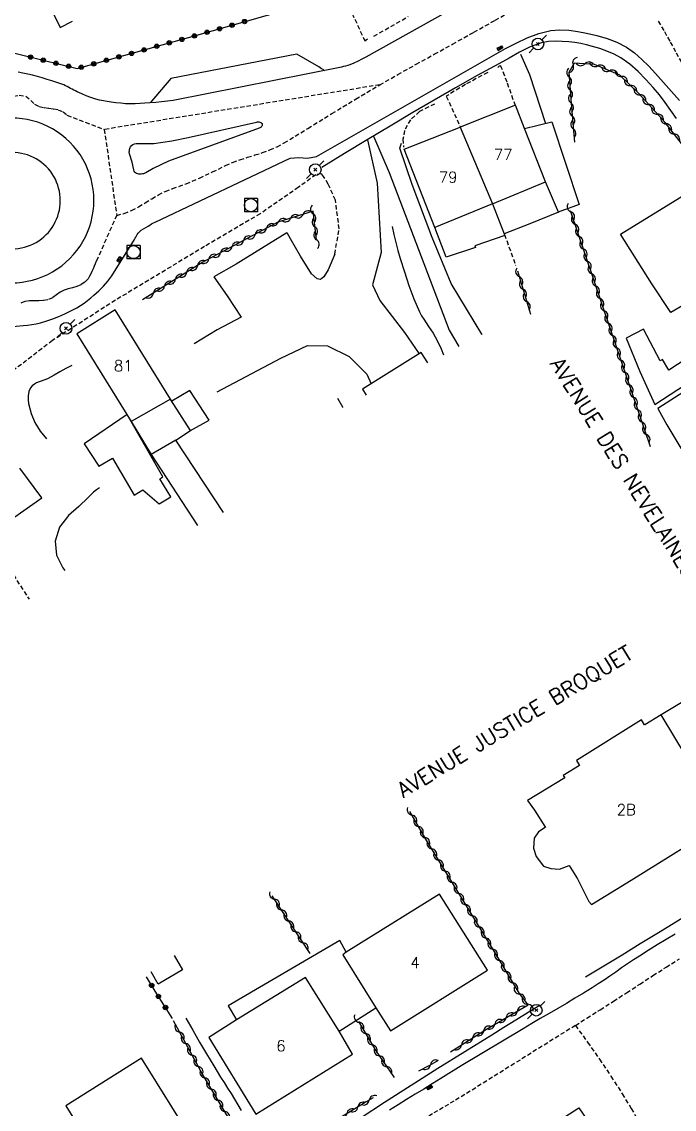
# Model space of a CAD drawing. Header units: millimetres. Extents: x 157000 to 158001, y 157000 to 158002.
# Drawn here: x 157534.4 to 157609.3, y 157477.9 to 157602.9 of the extents above; entities that cross this region are included whole.
import ezdxf
from ezdxf.enums import TextEntityAlignment as Align

# ---------------------------------------------------------------- set-up
doc = ezdxf.new("R2010")
doc.units = ezdxf.units.MM
doc.linetypes.add('DASHED', pattern=[0.75, 0.5, -0.25])
doc.layers.get('0').update_dxf_attribs({"linetype": 'CONTINUOUS'})
for name, color, linetype in [('W0001', 6, 'DASHED'), ('W0006', 2, 'CONTINUOUS'), ('W0008', 7, 'CONTINUOUS'), ('W0014', 7, 'CONTINUOUS'), ('W0017', 7, 'CONTINUOUS'), ('W0101', 7, 'CONTINUOUS'), ('W0104', 1, 'CONTINUOUS'), ('W0112', 1, 'DASHED'), ('W0300', 7, 'CONTINUOUS'), ('W0310', 3, 'CONTINUOUS'), ('W0323', 7, 'CONTINUOUS'), ('W0401', 7, 'CONTINUOUS'), ('W0420', 7, 'CONTINUOUS'), ('W0473', 7, 'CONTINUOUS'), ('W0989', 7, 'CONTINUOUS'), ('W0991', 7, 'CONTINUOUS'), ('W1102', 7, 'CONTINUOUS')]:
    doc.layers.add(name, color=color, linetype=linetype)
doc.styles.get("Standard").update_dxf_attribs({"font": 'romans.shx', "width": 0.85})

# ---------------------------------------------------------------- blocks, each defined once
blk = doc.blocks.new('T473')
for p, q in [((-0.166667, 0.166667), (0.166667, -0.166667)), ((-0.166667, -0.166667), (0.166667, 0.166667)), ((0.500001, 0.500001), (1.000002, 1.000002)), ((-1.000002, -1.000002), (-0.500001, -0.500001))]:
    blk.add_line(p, q)
blk.add_ellipse((0, 0), major_axis=(0.471405, 0.471405), ratio=1, start_param=5.4977871438, end_param=11.780972451)
blk = doc.blocks.new('T401')
for p, q in [((-0.3, 0.3), (0, 0.3)), ((-0.3, -0.25), (-0.3, 0.3)), ((-0.3, 0.15), (0, 0.15)), ((-0.3, 0), (0, 0)), ((0, 0.3), (0, -0.25)), ((-0.3, -0.15), (0, -0.15)), ((-0.3, -0.25), (-0.3, -0.3)), ((-0.3, -0.3), (0, -0.3)), ((0, -0.3), (0, -0.25))]:
    blk.add_line(p, q)
blk = doc.blocks.new('T420')
for p, q in [((0.75, 0.75), (-0.75, 0.75)), ((-0.75, 0.75), (-0.75, -0.75)), ((0.75, 0.75), (0.75, -0.75)), ((0.75, -0.75), (-0.75, -0.75))]:
    blk.add_line(p, q)
blk.add_ellipse((0, 0), major_axis=(-0.53, 0.53), ratio=1, start_param=3.926991, end_param=10.210176)
blk = doc.blocks.new('t310o')
at = {"color": 0, "linetype": 'Continuous'}
for centre, start, end in [((-0.5, 0.38), 216.8699, 323.1304), ((0.5, -0.37), 36.8699, 143.1303)]:
    blk.add_arc(centre, 0.625, start, end, dxfattribs=at)
blk = doc.blocks.new('t323o')
at = {"color": 0, "linetype": 'Continuous'}
for radius in [0.25, 0.15]:
    blk.add_circle((0, 0), radius, dxfattribs=at)

msp = doc.modelspace()

# ---------------------------------------------------------------- linework, layer by layer
at = {"layer": 'W0001'}
for points in [[(157575.5, 157595.66), (157577.58, 157596.85), (157579.67, 157598.02), (157581.77, 157599.18), (157583.86, 157600.34), (157586.31, 157601.71), (157588.75, 157603.08), (157591.2, 157604.45), (157593.66, 157605.79), (157602.75, 157610.55)], [(157607.5, 157602.98), (157608.21, 157601.78), (157608.89, 157600.57), (157609.56, 157599.36), (157610.23, 157598.14), (157610.92, 157596.92), (157611.62, 157595.72), (157612.36, 157594.54), (157613.15, 157593.39), (157614.94, 157591.07), (157616.85, 157588.85), (157618.82, 157586.68), (157620.79, 157584.52), (157621.64, 157583.59), (157622.5, 157582.66), (157623.37, 157581.75), (157624.24, 157580.83), (157625.11, 157579.92), (157625.98, 157579.01), (157626.84, 157578.08), (157627.69, 157577.15), (157632.68, 157571.37)], [(157575.5, 157595.66), (157543.85, 157590.53)], [(157545.27, 157580.66), (157546.14, 157580.89), (157546.98, 157581.23), (157547.78, 157581.65), (157548.55, 157582.11), (157549.3, 157582.57), (157550.06, 157583.02), (157550.86, 157583.42), (157551.69, 157583.73), (157553.26, 157584.29), (157554.78, 157584.94), (157556.28, 157585.65), (157557.77, 157586.38), (157558.59, 157586.74), (157559.44, 157587.06), (157560.3, 157587.33), (157561.16, 157587.6), (157562.02, 157587.87), (157562.88, 157588.18), (157563.71, 157588.54), (157564.51, 157588.98), (157567.25, 157590.66), (157569.99, 157592.35), (157572.73, 157594.02), (157575.5, 157595.66)], [(157530.39, 157594.55), (157530.98, 157594.11), (157531.71, 157594.02), (157532.36, 157594.16), (157532.89, 157594.26), (157533.42, 157594.37), (157534.08, 157594.48), (157534.82, 157594.36), (157535.4, 157593.87), (157535.83, 157593.43), (157536.38, 157593.17), (157536.95, 157593.05), (157537.48, 157592.97), (157538, 157592.9), (157538.56, 157592.8), (157539.12, 157592.57), (157539.56, 157592.17), (157543.85, 157590.53)], [(157543.85, 157590.53), (157545.27, 157580.66)], [(157545.27, 157580.66), (157543.05, 157575.66), (157542.92, 157575.38), (157542.8, 157575.09), (157542.68, 157574.8), (157542.56, 157574.51), (157542.43, 157574.22), (157542.3, 157573.93), (157542.15, 157573.65), (157541.99, 157573.38), (157541.62, 157572.98), (157541.16, 157572.68), (157540.68, 157572.48), (157540.19, 157572.33), (157539.71, 157572.2), (157539.23, 157572.05), (157538.76, 157571.83), (157538.35, 157571.51), (157537.89, 157571.17), (157537.36, 157570.96), (157536.81, 157570.87), (157536.27, 157570.83), (157535.77, 157570.83), (157535.25, 157570.82), (157534.73, 157570.75), (157534.23, 157570.56)], [(157597.98, 157487.54), (157599.31, 157488.38), (157600.83, 157489.34), (157602.35, 157490.32), (157603.86, 157491.3), (157605.37, 157492.28), (157606.89, 157493.26), (157608.4, 157494.23), (157609.93, 157495.19)], [(157597.98, 157487.54), (157585.27, 157479.59), (157584.03, 157478.85), (157582.8, 157478.11), (157581.56, 157477.38), (157580.32, 157476.65), (157579.08, 157475.92), (157577.84, 157475.18), (157576.61, 157474.45), (157575.37, 157473.7), (157573.27, 157472.42), (157571.18, 157471.12), (157569.09, 157469.81), (157567, 157468.49)], [(157597.98, 157487.54), (157599.38, 157485.61), (157600.74, 157483.66), (157602.07, 157481.69), (157603.36, 157479.68), (157604.39, 157478), (157605.39, 157476.29), (157606.36, 157474.57), (157607.31, 157472.83), (157607.74, 157472.03), (157608.15, 157471.22), (157608.55, 157470.4), (157608.94, 157469.59), (157609.34, 157468.77), (157609.75, 157467.96), (157610.17, 157467.15), (157610.6, 157466.35), (157611.49, 157464.84), (157612.4, 157463.35), (157613.35, 157461.89), (157614.34, 157460.45)]]:
    msp.add_lwpolyline(points, dxfattribs=at)
at = {"layer": 'W0006'}
for points in [[(157569.14, 157597.29), (157568.98, 157597.41), (157568.82, 157597.52), (157568.66, 157597.62), (157568.49, 157597.73), (157565.97, 157599.2), (157551.5, 157596.38), (157549.1, 157593.6)], [(157593.78, 157475.13), (157598.39, 157478.07), (157604.03, 157469.78), (157599.39, 157466.74)]]:
    msp.add_lwpolyline(points, dxfattribs=at)
at = {"layer": 'W0008'}
for points in [[(157586.39, 157605.84), (157573.9, 157598.86), (157573.45, 157598.61), (157573, 157598.38), (157572.54, 157598.16), (157572.06, 157597.96), (157571.82, 157597.88), (157571.58, 157597.82), (157571.34, 157597.77), (157571.1, 157597.71), (157551.77, 157593.87), (157551.1, 157593.77), (157550.42, 157593.7), (157549.75, 157593.64), (157549.07, 157593.59), (157548.52, 157593.55), (157547.96, 157593.5), (157547.41, 157593.46), (157546.85, 157593.46), (157546.29, 157593.48), (157545.74, 157593.54), (157545.18, 157593.6), (157544.63, 157593.68), (157544.18, 157593.75), (157543.74, 157593.82), (157543.29, 157593.91), (157542.86, 157594.02), (157542.31, 157594.2), (157541.78, 157594.41), (157541.25, 157594.63), (157540.73, 157594.86), (157540.53, 157594.96), (157540.34, 157595.05), (157540.15, 157595.16), (157539.96, 157595.26), (157539.77, 157595.36), (157539.58, 157595.46), (157539.39, 157595.56), (157539.19, 157595.65), (157538.85, 157595.78), (157538.51, 157595.9), (157538.17, 157596.01), (157537.82, 157596.12), (157537.27, 157596.29), (157536.72, 157596.46), (157536.16, 157596.61), (157535.6, 157596.76), (157535.05, 157596.89), (157534.5, 157597.01), (157533.95, 157597.13)], [(157530.48, 157567.63), (157534.51, 157568), (157535.02, 157568.05), (157535.52, 157568.11), (157536.02, 157568.2), (157536.52, 157568.31), (157537.24, 157568.52), (157537.94, 157568.77), (157538.63, 157569.04), (157539.31, 157569.34), (157539.77, 157569.55), (157540.23, 157569.78), (157540.69, 157570.03), (157541.12, 157570.3), (157541.53, 157570.57), (157541.91, 157570.86), (157542.29, 157571.17), (157542.65, 157571.5), (157543.2, 157572), (157543.74, 157572.53), (157544.25, 157573.08), (157544.7, 157573.7), (157547.13, 157577.57), (157547.22, 157577.71), (157547.3, 157577.87), (157547.38, 157578.02), (157547.46, 157578.17), (157547.55, 157578.32), (157547.64, 157578.47), (157547.75, 157578.61), (157547.86, 157578.74), (157548.09, 157578.94), (157548.35, 157579.11), (157548.62, 157579.26), (157548.88, 157579.42), (157549.08, 157579.54), (157549.28, 157579.67), (157549.49, 157579.78), (157549.7, 157579.89), (157565.19, 157587.22), (157566.2, 157587.31), (157567.2, 157587.23), (157568.22, 157587.41), (157589.94, 157599.85)]]:
    msp.add_lwpolyline(points, dxfattribs=at)
msp.add_lwpolyline([(157542.65, 157582.38, 0.27024), (157537.91, 157590.59, 0.264659), (157528.43, 157590.59, 0.57735), (157528.43, 157574.17, 0.57735), (157542.65, 157582.38)], format="xyb", dxfattribs=at)
msp.add_lwpolyline([(157551.23, 157586.9), (157549.45, 157586.05), (157548.62, 157585.56), (157548.49, 157585.5), (157548.36, 157585.45), (157548.23, 157585.42), (157548.1, 157585.4), (157547.96, 157585.4), (157547.83, 157585.4), (157547.69, 157585.42), (157547.56, 157585.47), (157547.45, 157585.55), (157547.35, 157585.64), (157547.28, 157585.75), (157547.23, 157585.88), (157547.04, 157586.78), (157546.74, 157587.73), (157546.73, 157587.78), (157546.72, 157587.84), (157546.72, 157587.89), (157546.72, 157587.95), (157546.72, 157588), (157546.73, 157588.05), (157546.74, 157588.1), (157546.74, 157588.16), (157546.76, 157588.26), (157546.78, 157588.36), (157546.81, 157588.46), (157546.87, 157588.55), (157546.99, 157588.68), (157547.13, 157588.8), (157547.3, 157588.89), (157547.49, 157588.92), (157549.52, 157588.93), (157551.6, 157589.24), (157553.5, 157589.62), (157561.35, 157591.38), (157561.46, 157591.4), (157561.59, 157591.41), (157561.71, 157591.39), (157561.83, 157591.35), (157561.88, 157591.31), (157561.93, 157591.26), (157561.97, 157591.21), (157561.99, 157591.15), (157562, 157591.07), (157561.99, 157591), (157561.96, 157590.92), (157561.92, 157590.86), (157561.86, 157590.8), (157561.79, 157590.75), (157561.71, 157590.71), (157561.63, 157590.68)], close=True, dxfattribs=at)
at = {"layer": 'W0014'}
for points in [[(157589.94, 157599.85), (157591.19, 157600.46), (157592.45, 157601.06), (157593.77, 157601.57), (157595.14, 157601.89), (157596.18, 157601.97), (157597.22, 157601.93), (157598.25, 157601.8), (157599.27, 157601.61), (157600.45, 157601.34), (157601.62, 157601), (157602.76, 157600.56), (157603.85, 157600), (157604.78, 157599.35), (157605.63, 157598.59), (157606.42, 157597.79), (157607.18, 157596.97), (157609.95, 157593.85)], [(157609.59, 157591.81), (157608.96, 157592.73), (157608.31, 157593.63), (157607.63, 157594.51), (157606.91, 157595.36), (157606.06, 157596.28), (157605.18, 157597.18), (157604.24, 157598.02), (157603.21, 157598.76), (157602.43, 157599.19), (157601.61, 157599.53), (157600.78, 157599.82), (157599.93, 157600.08), (157599.27, 157600.27), (157598.6, 157600.42), (157597.92, 157600.53), (157597.23, 157600.61), (157596.45, 157600.66), (157595.67, 157600.67), (157594.88, 157600.63), (157594.1, 157600.49), (157592.79, 157600.04), (157591.55, 157599.42), (157590.36, 157598.74), (157589.17, 157598.08), (157586.68, 157596.72), (157584.21, 157595.33), (157581.75, 157593.91), (157579.31, 157592.47), (157576.68, 157590.91), (157574.06, 157589.34), (157571.45, 157587.75), (157568.85, 157586.16)], [(157599.15, 157493.12), (157601.25, 157494.39), (157603.34, 157495.67), (157605.43, 157496.94), (157607.52, 157498.21), (157612.71, 157501.39)], [(157609.43, 157498.03), (157608.4, 157497.41), (157607.37, 157496.79), (157606.35, 157496.15), (157605.34, 157495.51), (157604.65, 157495.07), (157603.97, 157494.61), (157603.29, 157494.15), (157602.62, 157493.68), (157601.95, 157493.22), (157601.27, 157492.76), (157600.59, 157492.31), (157599.9, 157491.86), (157598.92, 157491.25), (157597.93, 157490.66), (157596.94, 157490.07), (157595.95, 157489.49), (157594.95, 157488.91), (157593.95, 157488.33), (157592.96, 157487.75), (157591.97, 157487.16), (157589.6, 157485.74), (157587.24, 157484.31), (157584.87, 157482.88), (157582.52, 157481.44), (157581.53, 157480.84), (157580.55, 157480.23), (157579.56, 157479.63), (157578.58, 157479.02), (157577.6, 157478.41), (157576.61, 157477.81)], [(157564.84, 157471.35), (157567.63, 157473.21), (157570.42, 157475.06), (157573.23, 157476.89), (157576.04, 157478.71), (157579.11, 157480.67), (157582.19, 157482.61), (157585.28, 157484.53), (157588.37, 157486.46), (157589.76, 157487.33), (157591.15, 157488.19), (157592.55, 157489.06), (157593.94, 157489.92)]]:
    msp.add_lwpolyline(points, dxfattribs=at)
msp.add_lwpolyline([(157538.79, 157582.35, 0.27024), (157536.02, 157587.15, 0.264659), (157530.48, 157587.15, 0.57735), (157530.48, 157577.55, 0.57735), (157538.79, 157582.35)], format="xyb", dxfattribs=at)
at = {"layer": 'W0017'}
for points in [[(157591.67, 157599.19), (157592.7, 157596.86), (157594.56, 157591.23)], [(157574.79, 157589.76), (157576.58, 157585.58), (157580.27, 157575.94), (157583.48, 157567.48), (157584.6, 157565.57)], [(157574.1, 157589.35), (157575.2, 157584.34), (157575.68, 157576.38), (157574.67, 157572.69), (157575.51, 157570.88), (157578.34, 157567.19), (157580.03, 157564.75)], [(157587.27, 157566.97), (157587.24, 157567), (157583.72, 157572.82), (157581.53, 157578.1), (157579.24, 157584.19), (157577.8, 157588.37), (157578, 157588.96)], [(157564.82, 157578.65), (157559.01, 157575.05), (157556.42, 157573.59)], [(157570.33, 157576.21), (157569.57, 157574.38), (157569.06, 157573.58), (157568.7, 157573.27), (157568.29, 157573.37), (157567.66, 157573.94), (157566.41, 157575.97), (157565.24, 157577.96), (157564.85, 157578.64)], [(157556.42, 157573.58), (157557.95, 157571.41), (157559.58, 157568.97)], [(157559.58, 157568.96), (157556.81, 157567.5), (157554.19, 157565.89)], [(157556.81, 157560.36), (157564.13, 157564.23), (157567.2, 157565.71), (157569.5, 157565.66), (157572, 157564.42), (157574.03, 157562.39), (157574.51, 157561.31)]]:
    msp.add_lwpolyline(points, dxfattribs=at)
at = {"layer": 'W0101'}
for points in [[(157588.45, 157582), (157594.56, 157584.51), (157592.12, 157590.65), (157591.1, 157593.32), (157584.75, 157590.81)], [(157588.45, 157582), (157581.83, 157579.28), (157578.29, 157588.25), (157584.75, 157590.81)], [(157545.11, 157569.79), (157540.7, 157567.03), (157546.95, 157556.96)], [(157551.45, 157559.53), (157545.11, 157569.79)], [(157551.45, 157559.53), (157546.95, 157556.96)], [(157615.49, 157527.83), (157607.84, 157523.24)], [(157607.84, 157523.24), (157605.95, 157522.1), (157605.94, 157522.11), (157605.57, 157522.66), (157598.12, 157518), (157598.47, 157517.42), (157598.46, 157517.42), (157596.57, 157516.26), (157596.76, 157515.99), (157592.49, 157513.4), (157593.29, 157512.3), (157593.3, 157512.3), (157594.53, 157510.29), (157594.52, 157510.29), (157593.73, 157509.81), (157593.24, 157509.07), (157593.17, 157507.93), (157593.49, 157506.95), (157594.32, 157505.84), (157595.16, 157505.57), (157596.17, 157505.49), (157597.27, 157505.92), (157597.27, 157505.91), (157598.21, 157504.39), (157599.51, 157501.79), (157599.83, 157501.45)], [(157599.83, 157501.45), (157604.39, 157504.22), (157615.22, 157510.99)], [(157571.64, 157495.97), (157571.27, 157495.66), (157575.04, 157489.58), (157576.72, 157486.9), (157587.89, 157493.88), (157582.38, 157502.61), (157571.64, 157495.97), (157571.63, 157495.98)]]:
    msp.add_lwpolyline(points, dxfattribs=at)
for points in [[(157611.44, 157583.59), (157619.6, 157570.16), (157614.07, 157566.79), (157611.43, 157570.95), (157608.93, 157569.48), (157606.77, 157572.79), (157603.15, 157578.49)], [(157629.73, 157551.41), (157622.87, 157562.49), (157620.21, 157560.91), (157618.96, 157562.95), (157617.26, 157562), (157616.31, 157563.7), (157612.49, 157561.38), (157612.36, 157561.6), (157607.45, 157558.45), (157608.5, 157556.56), (157610.11, 157553.88), (157612.41, 157555.21), (157616.94, 157547.84), (157618.99, 157549.13), (157619, 157549.13), (157621, 157545.95)], [(157561.25, 157477.33), (157572.37, 157484.23), (157570.83, 157486.88), (157566.95, 157493.04), (157559.05, 157488.18), (157555.86, 157486.17)], [(157546.86, 157467.44), (157552.47, 157470.89), (157555.08, 157472.59), (157548.14, 157483.77), (157539.41, 157478.28), (157543.8, 157471.26), (157545.77, 157468.01), (157546.35, 157467.11)]]:
    msp.add_lwpolyline(points, close=True, dxfattribs=at)
at = {"layer": 'W0104'}
for points in [[(157538.9, 157605.8), (157537.36, 157605.18), (157538.78, 157602.25), (157540.21, 157602.99)], [(157592.12, 157590.65), (157595.28, 157591.4), (157598.42, 157581.91), (157596.02, 157581.02), (157596.03, 157581.02), (157592.74, 157579.7), (157589.81, 157578.55), (157589.81, 157578.55), (157589.87, 157578.33), (157586.44, 157577.15), (157586.5, 157576.98), (157583.14, 157575.84), (157581.83, 157579.28)], [(157596.03, 157581.02), (157594.56, 157584.51)], [(157588.45, 157582), (157588.45, 157582), (157589.81, 157578.55)], [(157581.01, 157563.7), (157580.27, 157564.9), (157573.51, 157560.69), (157573.94, 157560)], [(157557.53, 157546.52), (157552.08, 157554.82), (157553.77, 157555.92), (157555.9, 157557.1), (157553.69, 157560.52), (157551.59, 157559.3), (157551.59, 157559.31), (157551.45, 157559.53)], [(157553.77, 157555.92), (157551.49, 157559.46)], [(157546.95, 157556.96), (157549.24, 157553.15), (157554.54, 157545.02)], [(157552.08, 157554.82), (157549.24, 157553.15)], [(157530.98, 157549.39), (157533.55, 157545.99), (157536.65, 157548.2), (157534.15, 157551.59)], [(157571.63, 157495.98), (157570.9, 157497.29), (157558.07, 157489.81), (157559.05, 157488.18)], [(157551.89, 157495.57), (157552.85, 157493.92), (157550.05, 157492.3), (157549.25, 157493.69)], [(157570.83, 157486.88), (157575.04, 157489.58)]]:
    msp.add_lwpolyline(points, dxfattribs=at)
for points in [[(157607.1, 157558.93), (157614.15, 157563.5), (157612.83, 157565.55), (157608.71, 157562.88), (157607.98, 157564.1), (157607.71, 157563.94), (157605.8, 157567.57), (157603.83, 157566.54), (157605.38, 157562.7)], [(157546.46, 157557.75), (157541.55, 157554.4), (157543.21, 157551.81), (157544.79, 157552.76), (157547.27, 157548.51), (157548.27, 157549.1), (157550.14, 157547.49), (157551.48, 157548.32), (157550.24, 157550.38), (157550.56, 157550.6)]]:
    msp.add_lwpolyline(points, close=True, dxfattribs=at)
at = {"layer": 'W0112'}
for points in [[(157571.39, 157605.92), (157573.78, 157600.71), (157574.1, 157600.94)], [(157574.82, 157601.25), (157578.76, 157603.5)], [(157591.1, 157593.25), (157590.13, 157595.97), (157589.5, 157597.62), (157589.43, 157597.79), (157589.36, 157597.84), (157589.22, 157597.8), (157589.08, 157597.67)], [(157587.9, 157597.09), (157585.34, 157595.7), (157583.15, 157594.36), (157584.75, 157590.81)], [(157581.8, 157593.45), (157580.08, 157592.61), (157579.03, 157591.64), (157578.33, 157590.41), (157578.17, 157589.43), (157578.24, 157588.49)], [(157570.33, 157576.21), (157570.84, 157579.11), (157570.4, 157582.41), (157569.59, 157584.24), (157569.05, 157585.14), (157568.8, 157585.45), (157568.16, 157585.33), (157566.17, 157583.88), (157561.77, 157580.85), (157555.37, 157577.08), (157545.78, 157571.29)], [(157589.83, 157578.46), (157591.13, 157574.88)], [(157545.75, 157571.3), (157537.89, 157566.27), (157531.04, 157561.02)], [(157530.52, 157543.71), (157535.22, 157536.53)]]:
    msp.add_lwpolyline(points, dxfattribs=at)
at = {"layer": 'W0300'}
for points in [[(157576.93, 157579.36), (157577.12, 157578.44), (157577.34, 157577.52), (157577.58, 157576.61), (157577.84, 157575.71), (157578.33, 157574.15), (157578.84, 157572.59), (157579.42, 157571.05), (157580.08, 157569.55), (157580.31, 157569.12), (157580.55, 157568.71), (157580.82, 157568.3), (157581.09, 157567.9), (157581.36, 157567.51), (157581.63, 157567.1), (157581.87, 157566.69), (157582.1, 157566.26), (157582.54, 157565.31), (157582.81, 157564.64)], [(157540.11, 157563.41), (157539.43, 157563.04), (157538.75, 157562.66), (157538.08, 157562.29), (157537.4, 157561.92), (157537.14, 157561.8), (157536.88, 157561.7), (157536.61, 157561.61), (157536.35, 157561.52), (157536.07, 157561.4), (157535.81, 157561.26), (157535.57, 157561.07), (157535.37, 157560.83), (157535.17, 157560.4), (157535.08, 157559.93), (157535.09, 157559.47), (157535.15, 157559.02), (157535.44, 157557.9), (157535.88, 157556.84), (157536.47, 157555.86), (157537.2, 157554.97)], [(157570.64, 157559.65), (157571.2, 157558.65), (157571.22, 157558.58)], [(157543.29, 157549.35), (157542.95, 157549.09), (157542.62, 157548.82), (157542.31, 157548.53), (157542.01, 157548.23), (157540.93, 157547.21), (157539.74, 157546.14), (157538.71, 157544.81), (157538.19, 157543.21), (157538.36, 157541.61), (157539.09, 157540.14), (157539.31, 157539.83)], [(157553.22, 157488.39), (157554.01, 157487.01), (157554.8, 157485.63), (157555.61, 157484.26), (157556.42, 157482.89), (157556.81, 157482.25), (157557.21, 157481.61), (157557.61, 157480.97), (157558.02, 157480.34), (157558.42, 157479.7), (157558.82, 157479.06), (157559.2, 157478.41), (157559.58, 157477.76)]]:
    msp.add_lwpolyline(points, dxfattribs=at)
at = {"layer": 'W0310'}
for points in [[(157618.69, 157574.38), (157615.91, 157578.63), (157612.88, 157583.7), (157612.79, 157584.24), (157613.01, 157584.73), (157612.75, 157585.64), (157608.3, 157591.33), (157605.28, 157594.66), (157603.09, 157596.79), (157600.19, 157598), (157597.84, 157598.17), (157597.22, 157597.07), (157597.48, 157593.52), (157597.76, 157590.36), (157597.87, 157589.09)], [(157568.24, 157577.83), (157567.83, 157581.13), (157563.8, 157579.87), (157555.17, 157575.29), (157548.22, 157570.93)], [(157606.61, 157554.06), (157601.93, 157567.8), (157597.43, 157581.19)], [(157591.32, 157574.29), (157592.81, 157569.3)], [(157583.62, 157484.51), (157587.76, 157487.1), (157592.54, 157489.92), (157591.54, 157491.2), (157588.63, 157496.06), (157580.81, 157508.95), (157578.97, 157512.12)], [(157567.52, 157495.79), (157563.15, 157502.45)], [(157574.73, 157479.2), (157573.94, 157478.74), (157573.34, 157478.38), (157571.46, 157477.24), (157567.08, 157474.6), (157561.58, 157471.13), (157555.14, 157481.94), (157551.78, 157488.08)], [(157573.07, 157487.98), (157575.04, 157484.63), (157577.14, 157481.57)], [(157579.98, 157482.33), (157581.27, 157482.99), (157582.24, 157483.55)]]:
    msp.add_lwpolyline(points, dxfattribs=at)
at = {"layer": 'W0323'}
for points in [[(157532.45, 157599.56), (157540.73, 157597.55), (157554.2, 157601.29), (157568.68, 157605.42)], [(157551.69, 157488.34), (157549.69, 157491.47), (157548.71, 157493.13)]]:
    msp.add_lwpolyline(points, dxfattribs=at)
at = {"layer": 'W1102'}
for points in [[(157584.75, 157590.81), (157588.45, 157582)], [(157615.22, 157510.99), (157607.84, 157523.24)]]:
    msp.add_lwpolyline(points, dxfattribs=at)

# ---------------------------------------------------------------- block references
at = {"layer": 'W0310'}
for p, rotation in [((157597.71, 157597.94), 240.776696587569), ((157599.07, 157598.08), 175.8694128048779), ((157600.54, 157597.85), 157.4404227630995), ((157597.26, 157596.57), 274.0764408303702), ((157601.93, 157597.28), 157.4404227630995), ((157603.26, 157596.63), 135.6634231002368), ((157597.37, 157595.07), 274.0764408303702), ((157604.33, 157595.58), 135.6634231002368), ((157605.4, 157594.52), 132.2591136363536), ((157597.47, 157593.58), 274.0764408303702), ((157606.41, 157593.41), 132.2591136363536), ((157597.61, 157592.08), 275.1682873423822), ((157607.42, 157592.3), 132.2591136363536), ((157608.42, 157591.18), 128.041336322242), ((157597.74, 157590.59), 275.1682873423822), ((157609.34, 157590), 128.041336322242), ((157565.25, 157580.33), 197.3353897549989), ((157566.68, 157580.77), 197.3353897549989), ((157567.86, 157580.83), 97.12715130364859), ((157597.47, 157581.06), 108.5798842234648), ((157562.49, 157579.18), 207.9941985137684), ((157563.82, 157579.88), 197.3353897549989), ((157568.05, 157579.34), 97.12715130364859), ((157597.95, 157579.64), 108.5798842234648), ((157559.84, 157577.77), 207.9941985137684), ((157561.17, 157578.47), 207.9941985137684), ((157568.24, 157577.85), 97.12715130364859), ((157598.43, 157578.22), 108.5798842234648), ((157558.52, 157577.07), 207.9941985137684), ((157598.91, 157576.79), 108.5798842234648), ((157555.87, 157575.66), 207.9941985137684), ((157557.2, 157576.36), 207.9941985137684), ((157599.39, 157575.37), 108.5798842234648), ((157553.3, 157574.11), 212.0631141707477), ((157554.57, 157574.91), 212.0631141707477), ((157591.52, 157573.61), 286.6936512058682), ((157599.86, 157573.95), 108.5798842234648), ((157552.03, 157573.32), 212.0631141707477), ((157600.34, 157572.53), 108.5798842234648), ((157549.49, 157571.73), 212.0631141707477), ((157550.76, 157572.52), 212.0631141707477), ((157591.95, 157572.18), 286.6936512058682), ((157600.82, 157571.11), 108.5798842234648), ((157592.38, 157570.74), 286.6936512058682), ((157601.3, 157569.68), 108.5798842234648), ((157601.78, 157568.26), 108.5798842234648), ((157602.26, 157566.84), 108.8213230141818), ((157602.74, 157565.42), 108.8213230141818), ((157603.22, 157564), 108.8213230141818), ((157603.71, 157562.58), 108.8213230141818), ((157604.19, 157561.16), 108.8213230141818), ((157604.68, 157559.74), 108.8213230141818), ((157605.16, 157558.32), 108.8213230141818), ((157605.64, 157556.9), 108.8213230141818), ((157606.13, 157555.48), 108.8213230141818), ((157579.21, 157511.72), 120.1104584913864), ((157579.96, 157510.42), 120.1104584913864), ((157580.71, 157509.13), 120.1104584913864), ((157581.49, 157507.84), 121.2314949148188), ((157582.26, 157506.56), 121.2314949148188), ((157583.04, 157505.28), 121.2314949148188), ((157583.82, 157503.99), 121.2314949148188), ((157584.6, 157502.71), 121.2314949148188), ((157563.41, 157502.06), 123.2137406528628), ((157585.37, 157501.43), 121.2314949148188), ((157564.23, 157500.81), 123.2137406528628), ((157586.15, 157500.15), 121.2314949148188), ((157565.05, 157499.55), 123.2137406528628), ((157586.93, 157498.86), 121.2314949148188), ((157565.87, 157498.3), 123.2137406528628), ((157587.71, 157497.58), 121.2314949148188), ((157566.7, 157497.04), 123.2137406528628), ((157588.48, 157496.3), 121.2314949148188), ((157589.26, 157495.01), 120.8804828846733), ((157590.03, 157493.72), 120.8804828846733), ((157590.8, 157492.44), 120.8804828846733), ((157591.57, 157491.15), 128.2405514152414), ((157592.5, 157489.98), 128.2405514152414), ((157591.31, 157489.19), 30.54042694584901), ((157573.12, 157487.89), 300.4760048528996), ((157588.72, 157487.67), 30.54042694584901), ((157590.02, 157488.43), 30.54042694584901), ((157552.5, 157486.77), 118.6888574911128), ((157573.88, 157486.6), 300.4760048528996), ((157587.44, 157486.9), 32.033979497936), ((157553.22, 157485.45), 118.6888574911128), ((157574.64, 157485.3), 300.4760048528996), ((157584.89, 157485.31), 32.033979497936), ((157586.17, 157486.1), 32.033979497936), ((157553.94, 157484.13), 118.6888574911128), ((157575.44, 157484.04), 304.4560768980526), ((157554.66, 157482.82), 118.6888574911128), ((157576.29, 157482.8), 304.4560768980526), ((157581.32, 157483.02), 29.89007743129854), ((157555.4, 157481.51), 120.781900468098), ((157556.16, 157480.22), 120.781900468098), ((157556.93, 157478.93), 120.781900468098), ((157574.28, 157478.94), 209.6907265110208), ((157557.7, 157477.65), 120.781900468098), ((157572.99, 157478.17), 211.0934151177236), ((157571.71, 157477.4), 211.0934151177236)]:
    msp.add_blockref('t310o', p, dxfattribs=dict(at, rotation=rotation))
at = {"layer": 'W0323'}
for p, rotation in [((157557.09, 157602.11), 15.94069361565294), ((157558.53, 157602.52), 15.94069361565294), ((157559.97, 157602.94), 15.94069361565294), ((157552.76, 157600.89), 15.50940367399138), ((157554.21, 157601.29), 15.94069361565294), ((157555.65, 157601.7), 15.94069361565294), ((157548.42, 157599.68), 15.50940367399138), ((157549.87, 157600.09), 15.50940367399138), ((157551.31, 157600.49), 15.50940367399138), ((157535.37, 157598.85), 346.3781558209546), ((157536.83, 157598.5), 346.3781558209546), ((157538.29, 157598.14), 346.3781558209546), ((157542.64, 157598.08), 15.50940367399138), ((157544.09, 157598.48), 15.50940367399138), ((157545.53, 157598.88), 15.50940367399138), ((157546.98, 157599.28), 15.50940367399138), ((157539.74, 157597.79), 346.3781558209546), ((157541.2, 157597.68), 15.50940367399138), ((157549.29, 157492.14), 120.5107099757797), ((157550.07, 157490.87), 122.6249584646329), ((157550.88, 157489.6), 122.6249584646329)]:
    msp.add_blockref('t323o', p, dxfattribs=dict(at, rotation=rotation))
at = {"layer": 'W0401'}
for p, rotation in [((157589.38, 157599.75), 299.8050510710574), ((157545.71, 157575.52), 327.8470996331238), ((157581.17, 157480.53), 121.5340538089764)]:
    msp.add_blockref('T401', p, dxfattribs=dict(at, rotation=rotation))
at = {"layer": 'W0420'}
for p in [(157560.69, 157581.83), (157547.2, 157576.43)]:
    msp.add_blockref('T420', p, dxfattribs=at)
at = {"layer": 'W0473'}
for p in [(157593.67, 157600.36), (157568.09, 157585.91), (157539.45, 157567.67), (157593.48, 157489.29)]:
    msp.add_blockref('T473', p, dxfattribs=at)

# ---------------------------------------------------------------- texts
at = {"layer": 'W0989'}
for s, rotation, p in [('AVENUE DES NEVELAINES', 302.0994, (157595.02, 157563.61)), ('AVENUE JUSTICE BROQUET', 31.3353, (157578.19, 157513.65))]:
    msp.add_text(s, height=1.75, rotation=rotation, dxfattribs=at).set_placement(p)
at = {"layer": 'W0991'}
for s, p in [('77', (157589.69, 157587.66)), ('79', (157583.36, 157585.05)), ('81', (157546.02, 157563.37)), ('2B', (157603.83, 157512.34)), ('4', (157579.58, 157494.76)), ('6', (157564.14, 157485.19))]:
    msp.add_text(s, height=1.25, dxfattribs=at).set_placement(p, align=Align.MIDDLE_CENTER)

doc.saveas('drawing.dxf')
